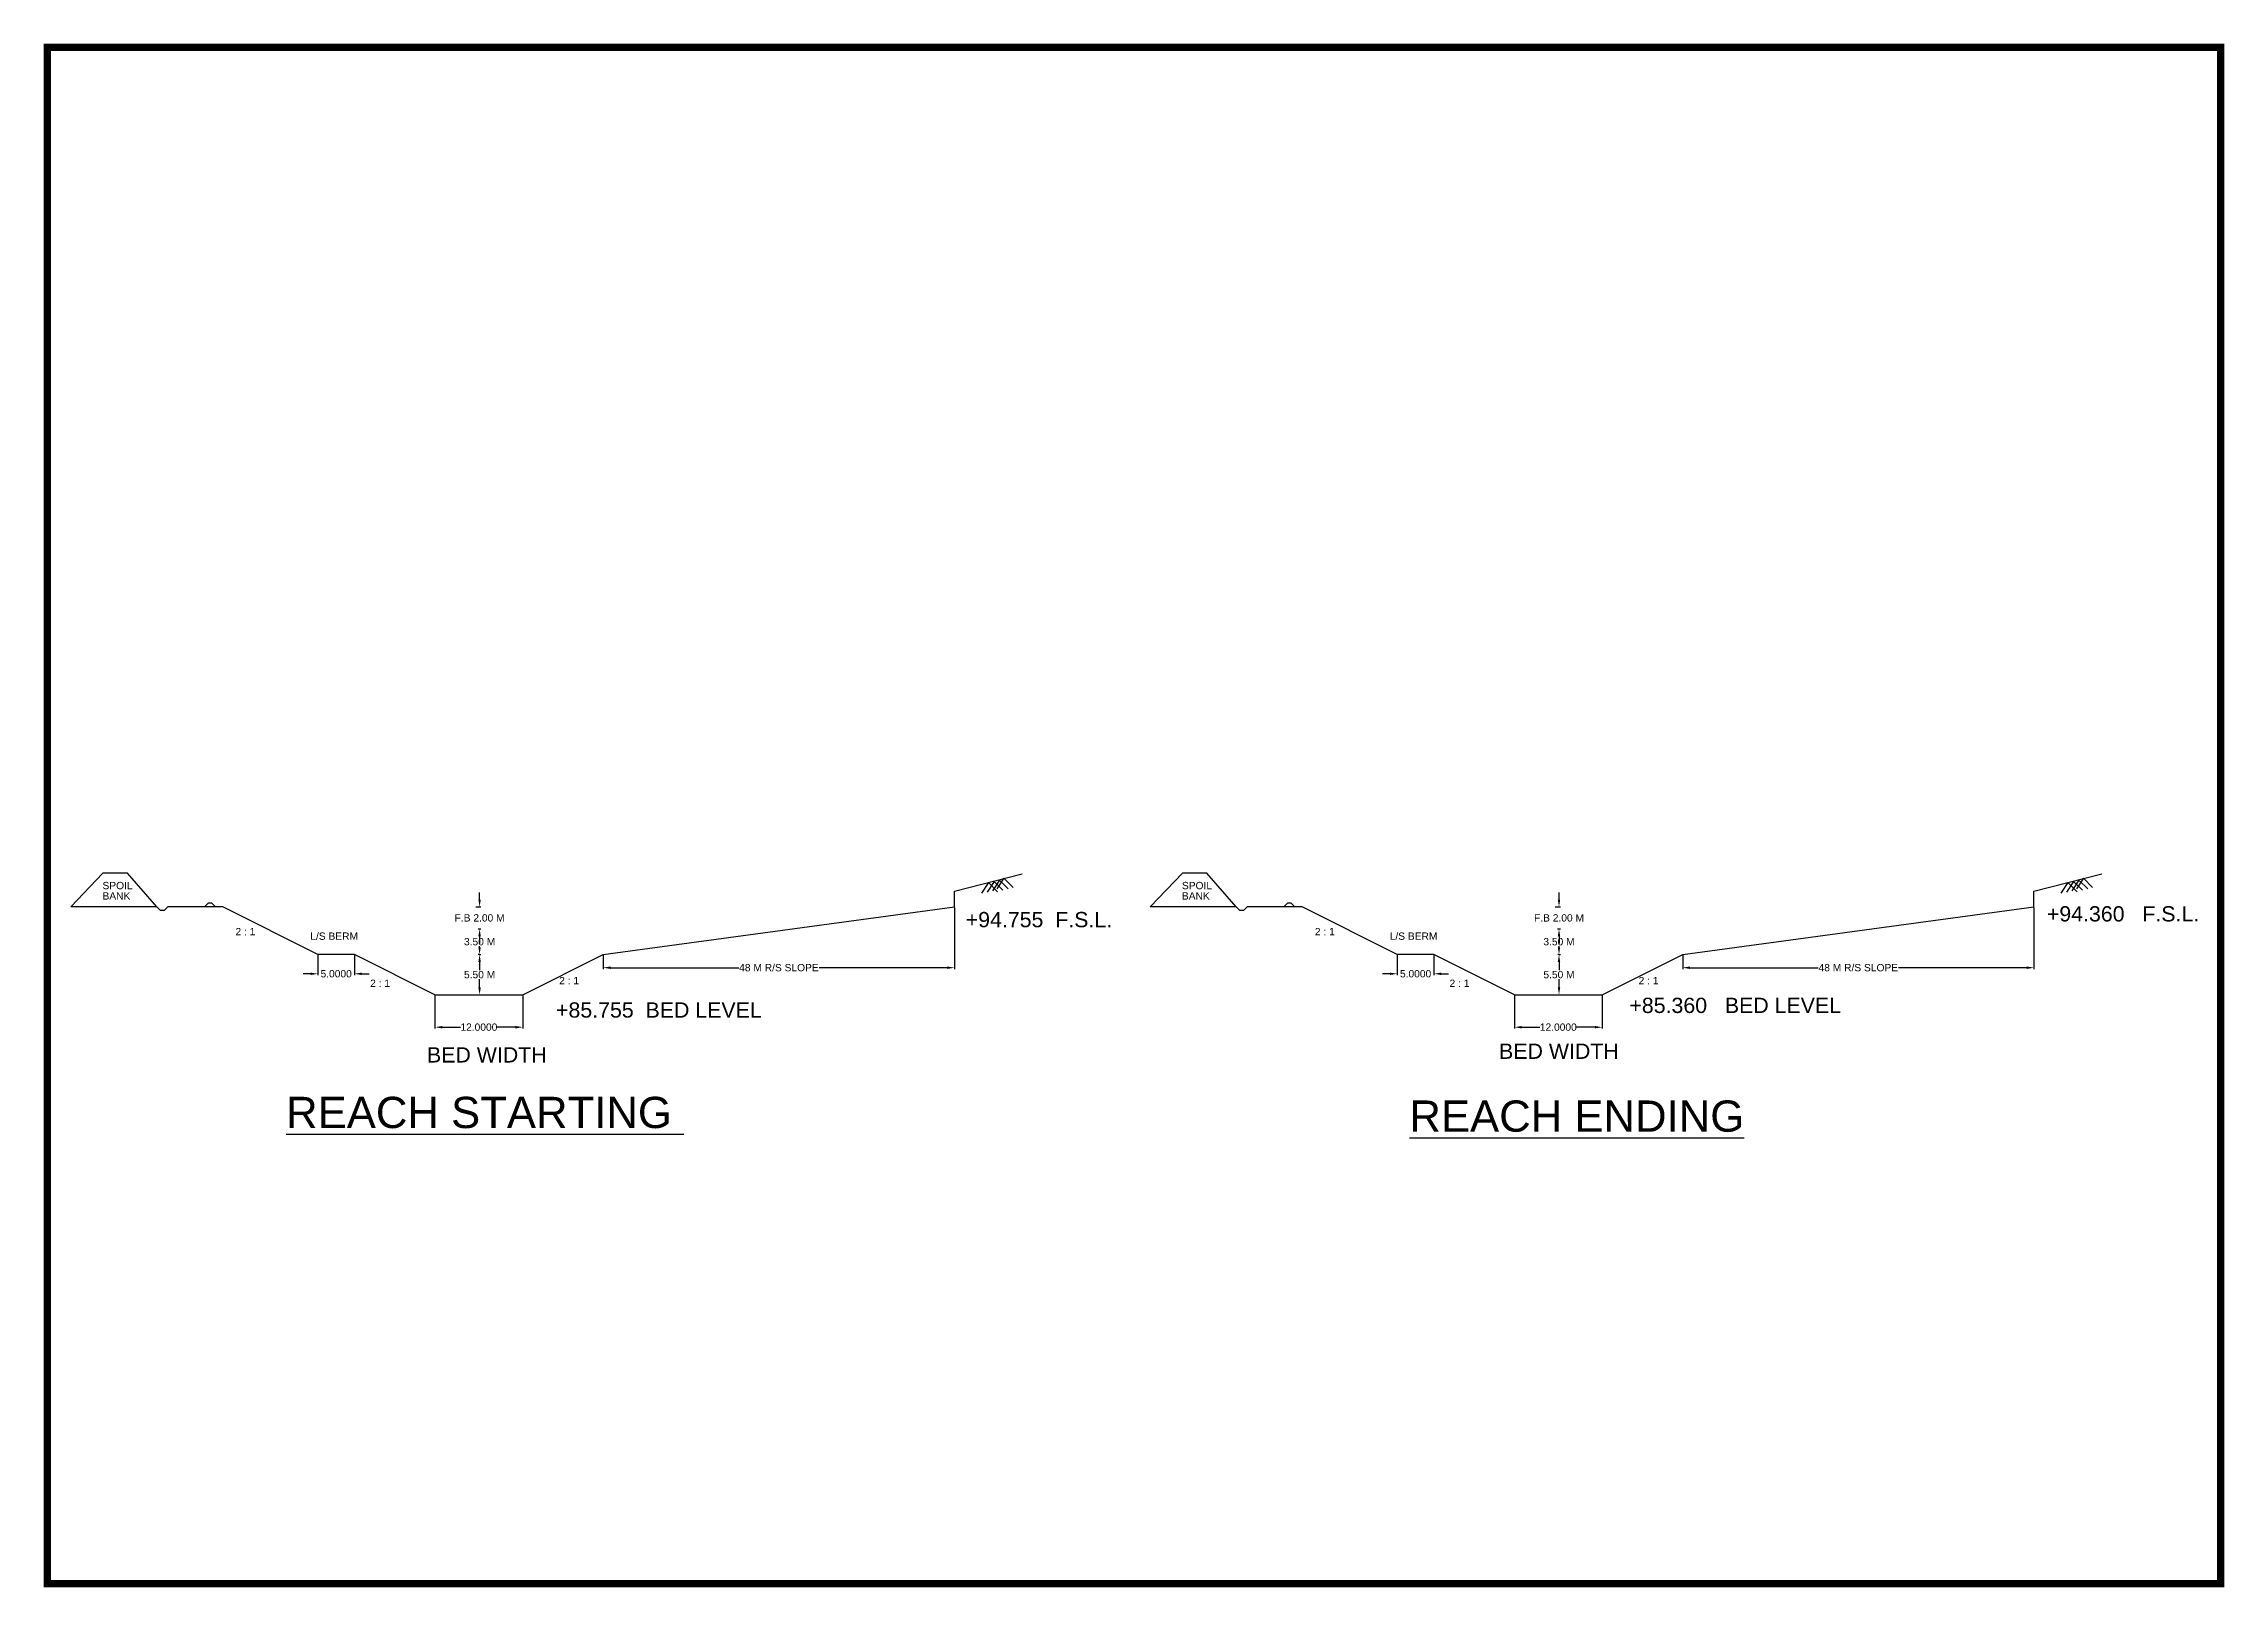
# Model space of a CAD drawing. Header units: inches. Extents: x 9 to 307, y 7 to 218.
import ezdxf

# ---------------------------------------------------------------- set-up
doc = ezdxf.new("R2010")
doc.units = ezdxf.units.IN
doc.header["$MEASUREMENT"] = 0
doc.layers.add('TEXT', color=5, linetype='Continuous')
doc.styles.get("Standard").update_dxf_attribs({"font": 'arial.ttf'})
doc.dimstyles.get("Standard").update_dxf_attribs({"dimtxt": 0.18, "dimasz": 0.18, "dimexe": 0.18, "dimexo": 0.0625, "dimgap": 0.09, "dimtad": 0, "dimtih": 1, "dimtoh": 1, "dimdec": 4, "dimzin": 0, "dimdsep": 46, "dimtxsty": 'Standard', "dimcen": 0.09, "dimadec": 0, "dimazin": 0, "dimtfac": 1, "dimtdec": 4, "dimtofl": 0, "dimtmove": 0, "dimatfit": 3, "dimfxl": 0, "dimtolj": 1, "dimtzin": 0, "dimarcsym": 0})

# ---------------------------------------------------------------- blocks, each defined once
blk = doc.blocks.new('*D5')
at = {"color": 0, "lineweight": -2}
for p, q in [((62.07, 88.09), (62.07, 83.54)), ((74.07, 88.09), (74.07, 83.54)), ((63.07, 83.72), (65.57, 83.72)), ((73.07, 83.72), (70.58, 83.72))]:
    blk.add_line(p, q, dxfattribs=at)
at = {"color": 0}
for points in [[(63.07, 83.88), (63.07, 83.55), (62.07, 83.72)], [(73.07, 83.88), (73.07, 83.55), (74.07, 83.72)]]:
    blk.add_solid(points, dxfattribs=at)
at = {"layer": 'Defpoints', "color": 0}
for p in [(62.07, 88.15), (74.07, 88.15), (74.07, 83.72)]:
    blk.add_point(p, dxfattribs=at)
at = {"color": 0, "insert": (68.07, 83.72), "char_height": 1, "attachment_point": 5}
blk.add_mtext('\\A1;12.0000', dxfattribs=at)
blk = doc.blocks.new('*D6')
at = {"color": 0, "lineweight": -2}
for p, q in [((68.13, 93.65), (68.35, 93.65)), ((68.17, 92.65), (68.17, 91.5)), ((68.17, 89.15), (68.17, 90.3)), ((68.13, 88.15), (68.35, 88.15))]:
    blk.add_line(p, q, dxfattribs=at)
at = {"color": 0}
for points in [[(68, 92.65), (68.33, 92.65), (68.17, 93.65)], [(68, 89.15), (68.33, 89.15), (68.17, 88.15)]]:
    blk.add_solid(points, dxfattribs=at)
at = {"layer": 'Defpoints', "color": 0}
for p in [(68.07, 93.65), (68.17, 93.65), (68.07, 88.15)]:
    blk.add_point(p, dxfattribs=at)
at = {"color": 0, "insert": (68.17, 90.9), "char_height": 1, "attachment_point": 5}
blk.add_mtext('\\A1;5.50 M', dxfattribs=at)
blk = doc.blocks.new('*D1')
at = {"color": 0, "lineweight": -2}
for p, q in [((67.95, 97.15), (68.35, 97.15)), ((68.17, 96.15), (68.17, 96)), ((68.1, 93.65), (67.99, 93.65)), ((68.17, 94.65), (68.17, 94.8))]:
    blk.add_line(p, q, dxfattribs=at)
at = {"color": 0}
for points in [[(68, 96.15), (68.33, 96.15), (68.17, 97.15)], [(68, 94.65), (68.33, 94.65), (68.17, 93.65)]]:
    blk.add_solid(points, dxfattribs=at)
at = {"layer": 'Defpoints', "color": 0}
for p in [(67.89, 97.15), (68.17, 97.15), (68.17, 93.65)]:
    blk.add_point(p, dxfattribs=at)
at = {"color": 0, "insert": (68.17, 95.4), "char_height": 1, "attachment_point": 5}
blk.add_mtext('\\A1;3.50 M', dxfattribs=at)
blk = doc.blocks.new('*D2')
at = {"color": 0, "lineweight": -2}
for p, q in [((68.17, 101.15), (68.17, 102.15)), ((67.64, 100.15), (68.35, 100.15)), ((68.01, 97.15), (68.35, 97.15)), ((68.17, 96.15), (68.17, 95.15))]:
    blk.add_line(p, q, dxfattribs=at)
at = {"color": 0}
for points in [[(68, 101.15), (68.33, 101.15), (68.17, 100.15)], [(68, 96.15), (68.33, 96.15), (68.17, 97.15)]]:
    blk.add_solid(points, dxfattribs=at)
at = {"layer": 'Defpoints', "color": 0}
for p in [(67.58, 100.15), (67.95, 97.15), (68.17, 97.15)]:
    blk.add_point(p, dxfattribs=at)
at = {"color": 0, "insert": (68.17, 98.65), "char_height": 1, "attachment_point": 5}
blk.add_mtext('\\A1;F.B 2.00 M', dxfattribs=at)
blk = doc.blocks.new('*D7')
at = {"color": 0, "lineweight": -2}
for p, q in [((133.07, 100.09), (133.07, 91.67)), ((85.07, 93.59), (85.07, 91.67)), ((86.07, 91.85), (103.59, 91.85)), ((132.07, 91.85), (114.55, 91.85))]:
    blk.add_line(p, q, dxfattribs=at)
at = {"color": 0}
for points in [[(86.07, 92.02), (86.07, 91.68), (85.07, 91.85)], [(132.07, 92.02), (132.07, 91.68), (133.07, 91.85)]]:
    blk.add_solid(points, dxfattribs=at)
at = {"layer": 'Defpoints', "color": 0}
for p in [(133.07, 100.15), (85.07, 93.65), (133.07, 91.85)]:
    blk.add_point(p, dxfattribs=at)
at = {"color": 0, "insert": (109.07, 91.85), "char_height": 1, "attachment_point": 5}
blk.add_mtext('\\A1;48 M R/S SLOPE', dxfattribs=at)
blk = doc.blocks.new('*D8')
at = {"color": 0, "lineweight": -2}
for p, q in [((46.07, 93.59), (46.07, 90.84)), ((51.07, 93.59), (51.07, 90.84)), ((45.07, 91.02), (44.07, 91.02)), ((52.07, 91.02), (53.07, 91.02))]:
    blk.add_line(p, q, dxfattribs=at)
at = {"color": 0}
for points in [[(45.07, 91.18), (45.07, 90.85), (46.07, 91.02)], [(52.07, 91.18), (52.07, 90.85), (51.07, 91.02)]]:
    blk.add_solid(points, dxfattribs=at)
at = {"layer": 'Defpoints', "color": 0}
for p in [(46.07, 93.65), (51.07, 93.65), (46.07, 91.02)]:
    blk.add_point(p, dxfattribs=at)
at = {"color": 0, "insert": (48.57, 91.02), "char_height": 1, "attachment_point": 5}
blk.add_mtext('\\A1;5.0000', dxfattribs=at)
blk = doc.blocks.new('*D9')
at = {"color": 0, "lineweight": -2}
for p, q in [((209.57, 88.09), (209.57, 83.54)), ((221.57, 88.09), (221.57, 83.54)), ((210.57, 83.72), (213.07, 83.72)), ((220.57, 83.72), (218.08, 83.72))]:
    blk.add_line(p, q, dxfattribs=at)
at = {"color": 0}
for points in [[(210.57, 83.88), (210.57, 83.55), (209.57, 83.72)], [(220.57, 83.88), (220.57, 83.55), (221.57, 83.72)]]:
    blk.add_solid(points, dxfattribs=at)
at = {"layer": 'Defpoints', "color": 0}
for p in [(209.57, 88.15), (221.57, 88.15), (221.57, 83.72)]:
    blk.add_point(p, dxfattribs=at)
at = {"color": 0, "insert": (215.57, 83.72), "char_height": 1, "attachment_point": 5}
blk.add_mtext('\\A1;12.0000', dxfattribs=at)
blk = doc.blocks.new('*D10')
at = {"color": 0, "lineweight": -2}
for p, q in [((215.63, 93.65), (215.85, 93.65)), ((215.67, 92.65), (215.67, 91.5)), ((215.67, 89.15), (215.67, 90.3)), ((215.63, 88.15), (215.85, 88.15))]:
    blk.add_line(p, q, dxfattribs=at)
at = {"color": 0}
for points in [[(215.5, 92.65), (215.83, 92.65), (215.67, 93.65)], [(215.5, 89.15), (215.83, 89.15), (215.67, 88.15)]]:
    blk.add_solid(points, dxfattribs=at)
at = {"layer": 'Defpoints', "color": 0}
for p in [(215.57, 93.65), (215.67, 93.65), (215.57, 88.15)]:
    blk.add_point(p, dxfattribs=at)
at = {"color": 0, "insert": (215.67, 90.9), "char_height": 1, "attachment_point": 5}
blk.add_mtext('\\A1;5.50 M', dxfattribs=at)
blk = doc.blocks.new('*D3')
at = {"color": 0, "lineweight": -2}
for p, q in [((215.45, 97.15), (215.85, 97.15)), ((215.67, 96.15), (215.67, 96)), ((215.6, 93.65), (215.49, 93.65)), ((215.67, 94.65), (215.67, 94.8))]:
    blk.add_line(p, q, dxfattribs=at)
at = {"color": 0}
for points in [[(215.5, 96.15), (215.83, 96.15), (215.67, 97.15)], [(215.5, 94.65), (215.83, 94.65), (215.67, 93.65)]]:
    blk.add_solid(points, dxfattribs=at)
at = {"layer": 'Defpoints', "color": 0}
for p in [(215.39, 97.15), (215.67, 97.15), (215.67, 93.65)]:
    blk.add_point(p, dxfattribs=at)
at = {"color": 0, "insert": (215.67, 95.4), "char_height": 1, "attachment_point": 5}
blk.add_mtext('\\A1;3.50 M', dxfattribs=at)
blk = doc.blocks.new('*D4')
at = {"color": 0, "lineweight": -2}
for p, q in [((215.67, 101.15), (215.67, 102.15)), ((215.14, 100.15), (215.85, 100.15)), ((215.51, 97.15), (215.85, 97.15)), ((215.67, 96.15), (215.67, 95.15))]:
    blk.add_line(p, q, dxfattribs=at)
at = {"color": 0}
for points in [[(215.5, 101.15), (215.83, 101.15), (215.67, 100.15)], [(215.5, 96.15), (215.83, 96.15), (215.67, 97.15)]]:
    blk.add_solid(points, dxfattribs=at)
at = {"layer": 'Defpoints', "color": 0}
for p in [(215.08, 100.15), (215.45, 97.15), (215.67, 97.15)]:
    blk.add_point(p, dxfattribs=at)
at = {"color": 0, "insert": (215.67, 98.65), "char_height": 1, "attachment_point": 5}
blk.add_mtext('\\A1;F.B 2.00 M', dxfattribs=at)
blk = doc.blocks.new('*D11')
at = {"color": 0, "lineweight": -2}
for p, q in [((280.57, 100.09), (280.57, 91.67)), ((232.57, 93.59), (232.57, 91.67)), ((233.57, 91.85), (251.09, 91.85)), ((279.57, 91.85), (262.05, 91.85))]:
    blk.add_line(p, q, dxfattribs=at)
at = {"color": 0}
for points in [[(233.57, 92.02), (233.57, 91.68), (232.57, 91.85)], [(279.57, 92.02), (279.57, 91.68), (280.57, 91.85)]]:
    blk.add_solid(points, dxfattribs=at)
at = {"layer": 'Defpoints', "color": 0}
for p in [(280.57, 100.15), (232.57, 93.65), (280.57, 91.85)]:
    blk.add_point(p, dxfattribs=at)
at = {"color": 0, "insert": (256.57, 91.85), "char_height": 1, "attachment_point": 5}
blk.add_mtext('\\A1;48 M R/S SLOPE', dxfattribs=at)
blk = doc.blocks.new('*D12')
at = {"color": 0, "lineweight": -2}
for p, q in [((193.57, 93.59), (193.57, 90.84)), ((198.57, 93.59), (198.57, 90.84)), ((192.57, 91.02), (191.57, 91.02)), ((199.57, 91.02), (200.57, 91.02))]:
    blk.add_line(p, q, dxfattribs=at)
at = {"color": 0}
for points in [[(192.57, 91.18), (192.57, 90.85), (193.57, 91.02)], [(199.57, 91.18), (199.57, 90.85), (198.57, 91.02)]]:
    blk.add_solid(points, dxfattribs=at)
at = {"layer": 'Defpoints', "color": 0}
for p in [(193.57, 93.65), (198.57, 93.65), (193.57, 91.02)]:
    blk.add_point(p, dxfattribs=at)
at = {"color": 0, "insert": (196.07, 91.02), "char_height": 1, "attachment_point": 5}
blk.add_mtext('\\A1;5.0000', dxfattribs=at)

msp = doc.modelspace()

# ---------------------------------------------------------------- linework, layer by layer
at = {"color": 106}
for p, q in [((16.70648, 104.7591), (12.30585, 100.14914)), ((20.05497, 104.7591), (16.70648, 104.7591)), ((24.07181, 100.14914), (20.05497, 104.7591)), ((133.07181, 102.30662), (142.32418, 104.67884)), ((164.20648, 104.7591), (159.80585, 100.14914)), ((167.55497, 104.7591), (164.20648, 104.7591)), ((171.57181, 100.14914), (167.55497, 104.7591)), ((280.57181, 102.30662), (289.82418, 104.67884)), ((133.07181, 100.14914), (133.07181, 102.30662)), ((137.69799, 103.49273), (136.7338, 102.02211)), ((138.4926, 103.6339), (137.52841, 102.16329)), ((137.69799, 103.49273), (138.95668, 102.21971)), ((139.21954, 103.83539), (138.25535, 102.36477)), ((138.4926, 103.6339), (139.68704, 102.42585)), ((139.82533, 104.0774), (138.86113, 102.60678)), ((139.21954, 103.83539), (140.41113, 102.63023)), ((139.82533, 104.0774), (141.07182, 102.81671)), ((280.57181, 100.14914), (280.57181, 102.30662)), ((285.19799, 103.49273), (284.2338, 102.02211)), ((285.9926, 103.6339), (285.02841, 102.16329)), ((285.19799, 103.49273), (286.45668, 102.21971)), ((286.71954, 103.83539), (285.75535, 102.36477)), ((285.9926, 103.6339), (287.18704, 102.42585)), ((287.32533, 104.0774), (286.36113, 102.60678)), ((286.71954, 103.83539), (287.91113, 102.63023)), ((287.32533, 104.0774), (288.57182, 102.81671)), ((24.07181, 100.14914), (12.30585, 100.14914)), ((24.57181, 99.64914), (24.07181, 100.14914)), ((25.07181, 99.64914), (24.57181, 99.64914)), ((25.07181, 99.64914), (25.57181, 100.14914)), ((33.07181, 100.14914), (25.57181, 100.14914)), ((31.07181, 100.64914), (30.57181, 100.14914)), ((31.57181, 100.64914), (31.07181, 100.64914)), ((31.57181, 100.64914), (32.07181, 100.14914)), ((46.07181, 93.64914), (33.07181, 100.14914)), ((85.07181, 93.64914), (133.07181, 100.14914)), ((171.57181, 100.14914), (159.80585, 100.14914)), ((172.07181, 99.64914), (171.57181, 100.14914)), ((172.57181, 99.64914), (172.07181, 99.64914)), ((172.57181, 99.64914), (173.07181, 100.14914)), ((180.57181, 100.14914), (173.07181, 100.14914)), ((178.57181, 100.64914), (178.07181, 100.14914)), ((179.07181, 100.64914), (178.57181, 100.64914)), ((179.07181, 100.64914), (179.57181, 100.14914)), ((193.57181, 93.64914), (180.57181, 100.14914)), ((232.57181, 93.64914), (280.57181, 100.14914)), ((51.07181, 93.64914), (46.07181, 93.64914)), ((62.07181, 88.14914), (51.07181, 93.64914)), ((74.07181, 88.14914), (85.07181, 93.64914)), ((198.57181, 93.64914), (193.57181, 93.64914)), ((209.57181, 88.14914), (198.57181, 93.64914)), ((221.57181, 88.14914), (232.57181, 93.64914)), ((62.07181, 88.14914), (74.07181, 88.14914)), ((209.57181, 88.14914), (221.57181, 88.14914))]:
    msp.add_line(p, q, dxfattribs=at)
at = {"layer": 'TEXT', "lineweight": 25, "ltscale": 0.2, "const_width": 1}
msp.add_lwpolyline([(9.09172, 217.65171), (306.09172, 217.65171), (306.09172, 7.65171), (9.09172, 7.65171)], close=True, dxfattribs=at)

# ---------------------------------------------------------------- texts
at = {"color": 106}
for s, p in [('SPOIL', (16.63885, 102.57747)), ('BANK', (16.63885, 101.15543)), ('SPOIL', (164.13885, 102.57747)), ('BANK', (164.13885, 101.15543)), ('2 : 1', (34.80757, 96.28426)), ('L/S BERM', (45.035, 95.66127)), ('2 : 1', (182.30757, 96.28426)), ('L/S BERM', (192.535, 95.66127)), ('2 : 1', (53.20886, 89.22373)), ('2 : 1', (79.04345, 89.58714)), ('2 : 1', (200.70886, 89.22373)), ('2 : 1', (226.54345, 89.58714))]:
    msp.add_text(s, height=1, dxfattribs=at).set_placement(p)
at = {"layer": 'TEXT', "color": 106, "lineweight": 25, "ltscale": 0.2}
for s, height, p in [('+94.755  F.S.L.', 2.0864248, (134.59781, 97.37916)), ('+94.360   F.S.L.', 2.0864248, (282.33558, 98.16878)), ('+85.755  BED LEVEL', 2.0864248, (78.61166, 85.02704)), ('+85.360   BED LEVEL', 2.0864248, (225.28736, 85.65835)), ('BED WIDTH', 2.086425, (60.97969, 78.89241)), ('BED WIDTH', 2.086425, (207.47969, 79.39241)), ('%%UREACH STARTING ', 4.2719994, (41.72342, 69.92987)), ('%%UREACH ENDING', 4.2719994, (195.22342, 69.42987))]:
    msp.add_text(s, height=height, dxfattribs=at).set_placement(p)

# ---------------------------------------------------------------- dimensions: what is measured, and where the dimension line sits
at = {"color": 106}
for base, p1, p2, text, picture, middle in [((68.16569, 97.14914), (67.57578, 100.14914), (67.94942, 97.14914), 'F.B 2.00 M', '*D2', (68.16569, 98.64914)), ((215.66569, 97.14914), (215.07578, 100.14914), (215.44942, 97.14914), 'F.B 2.00 M', '*D4', (215.66569, 98.64914)), ((68.16569, 93.64914), (68.07181, 88.14914), (68.07181, 93.64914), '5.50 M', '*D6', (68.16569, 90.89914)), ((215.66569, 93.64914), (215.57181, 88.14914), (215.57181, 93.64914), '5.50 M', '*D10', (215.66569, 90.89914))]:
    dim = msp.add_linear_dim(base=base, p1=p1, p2=p2, angle=90, text=text, dimstyle='Standard', override={"dimtxt": 1, "dimasz": 1}, dxfattribs=at)
    dim.commit()
    dim.dimension.update_dxf_attribs({"geometry": picture, "text_midpoint": middle, "dimtype": 160})
for base, p1, p2, picture, middle in [((133.07181, 91.85003), (85.07181, 93.64914), (133.07181, 100.14914), '*D7', (109.07181, 91.85003)), ((280.57181, 91.85003), (232.57181, 93.64914), (280.57181, 100.14914), '*D11', (256.57181, 91.85003))]:
    dim = msp.add_linear_dim(base=base, p1=p1, p2=p2, text='48 M R/S SLOPE', dimstyle='Standard', override={"dimtxt": 1, "dimasz": 1}, dxfattribs=at)
    dim.commit()
    dim.dimension.update_dxf_attribs({"geometry": picture, "text_midpoint": middle})
for base, p1, p2, picture, middle in [((68.16569, 97.14914), (68.16569, 93.64914), (67.88692, 97.14914), '*D1', (68.16569, 95.39914)), ((215.66569, 97.14914), (215.66569, 93.64914), (215.38692, 97.14914), '*D3', (215.66569, 95.39914))]:
    dim = msp.add_linear_dim(base=base, p1=p1, p2=p2, angle=90, text='3.50 M', dimstyle='Standard', override={"dimtxt": 1, "dimasz": 1}, dxfattribs=at)
    dim.commit()
    dim.dimension.update_dxf_attribs({"geometry": picture, "text_midpoint": middle})
for base, p1, p2, picture, middle in [((46.07181, 91.01712), (51.07181, 93.64914), (46.07181, 93.64914), '*D8', (48.57181, 91.01712)), ((193.57181, 91.01712), (198.57181, 93.64914), (193.57181, 93.64914), '*D12', (196.07181, 91.01712)), ((74.07181, 83.7159), (62.07181, 88.14914), (74.07181, 88.14914), '*D5', (68.07181, 83.7159)), ((221.57181, 83.7159), (209.57181, 88.14914), (221.57181, 88.14914), '*D9', (215.57181, 83.7159))]:
    dim = msp.add_linear_dim(base=base, p1=p1, p2=p2, dimstyle='Standard', override={"dimtxt": 1, "dimasz": 1}, dxfattribs=at)
    dim.commit()
    dim.dimension.update_dxf_attribs({"geometry": picture, "text_midpoint": middle})

doc.saveas('drawing.dxf')
